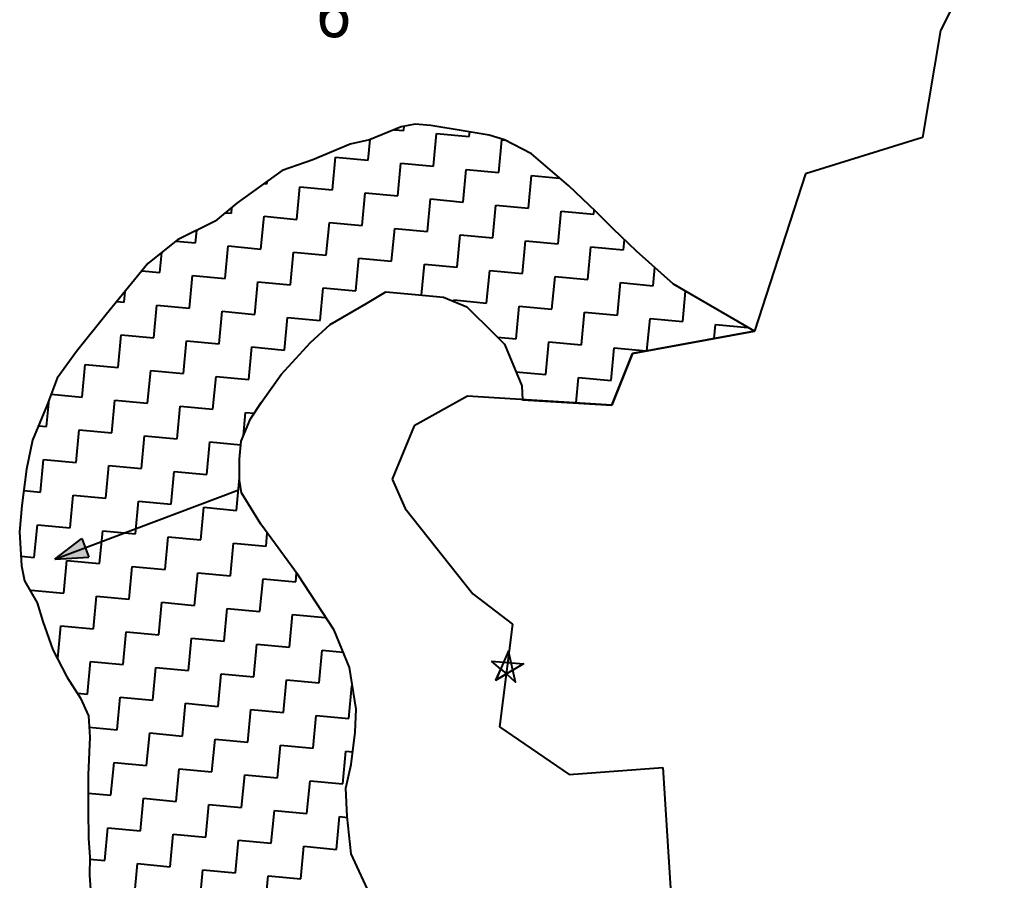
# Model space of a CAD drawing. Header units: metres. Extents: x 292095 to 294306, y 2100393 to 2102799.
# Drawn here: x 293723.5 to 293871.2, y 2101066.5 to 2101196.7 of the extents above; entities that cross this region are included whole.
import ezdxf
from ezdxf.enums import TextEntityAlignment as Align

# ---------------------------------------------------------------- set-up
doc = ezdxf.new("R2010")
doc.units = ezdxf.units.M
doc.header["$MEASUREMENT"] = 0
for name, color, linetype in [('POLY_HATCH', 12, 'Continuous'), ('TEXT_PARCEL', 7, 'Continuous'), ('V_BOUND_LINE', 7, 'Continuous')]:
    doc.layers.add(name, color=color, linetype=linetype)
doc.styles.add('TEXT_MAP', font='')
doc.styles.get('TEXT_MAP').set_extended_font_data('Kruti Dev 050')

msp = doc.modelspace()

# ---------------------------------------------------------------- hatches: boundary and pattern name
h = msp.add_hatch(color=256)
h.paths.add_polyline_path([(293733.4, 2101116.82), (293732.87, 2101118.22), (293728.8, 2101115.09)])
h.paths.add_polyline_path([(293728.8, 2101115.09), (293733.93, 2101115.41), (293733.4, 2101116.82)])

# ---------------------------------------------------------------- linework, layer by layer
for points in [[(293728.8, 2101115.09), (293756.49, 2101125.52)], [(293728.8, 2101115.09), (293732.87, 2101118.22)], [(293732.87, 2101118.22), (293733.93, 2101115.41)], [(293728.8, 2101115.09), (293733.93, 2101115.41)], [(293796.24, 2101098.49), (293797.1, 2101097.74)]]:
    msp.add_lwpolyline(points)
for points in [[(293797.42, 2101101.23), (293795.51, 2101096.8), (293797.1, 2101097.74), (293798.48, 2101096.52)], [(293794.86, 2101099.7), (293799.66, 2101099.26), (293795.51, 2101096.8), (293796.24, 2101098.49)]]:
    msp.add_lwpolyline(points, close=True)
at = {"layer": 'POLY_HATCH'}
for p, q in [((293781.18, 2101180.48), (293776.38, 2101178.54)), ((293783.3, 2101180.92), (293781.18, 2101180.48)), ((293785.67, 2101180.7), (293783.3, 2101180.92)), ((293790.54, 2101179.92), (293785.67, 2101180.7)), ((293794.47, 2101179.24), (293790.54, 2101179.92)), ((293796.79, 2101178.54), (293794.47, 2101179.24)), ((293773.44, 2101177.86), (293767.8, 2101175.52)), ((293776.38, 2101178.54), (293773.44, 2101177.86)), ((293800.9, 2101176.4), (293796.79, 2101178.54)), ((293806.51, 2101171.58), (293800.9, 2101176.4)), ((293767.8, 2101175.52), (293763.18, 2101173.88)), ((293763.18, 2101173.88), (293756.34, 2101168.94)), ((293810.61, 2101167.68), (293806.51, 2101171.58)), ((293756.34, 2101168.94), (293753.05, 2101166.22)), ((293813.24, 2101165.05), (293810.61, 2101167.68)), ((293753.05, 2101166.22), (293747.36, 2101163.4)), ((293816.75, 2101161.69), (293813.24, 2101165.05)), ((293747.36, 2101163.4), (293742.88, 2101159.84)), ((293822.34, 2101156.7), (293816.75, 2101161.69)), ((293742.88, 2101159.84), (293736.58, 2101152.14)), ((293834.62, 2101149.57), (293822.34, 2101156.7)), ((293775.83, 2101153.75), (293778.87, 2101155.54)), ((293778.87, 2101155.54), (293783.3, 2101155.12)), ((293770.43, 2101150.59), (293775.83, 2101153.75)), ((293783.3, 2101155.12), (293787.57, 2101154.72)), ((293787.57, 2101154.72), (293791.1, 2101153.28)), ((293791.1, 2101153.28), (293795.19, 2101149.23)), ((293736.58, 2101152.14), (293732.06, 2101146.5)), ((293767.45, 2101147.9), (293770.43, 2101150.59)), ((293816.14, 2101146.22), (293834.62, 2101149.57)), ((293763.01, 2101143.06), (293767.45, 2101147.9)), ((293795.19, 2101149.23), (293796.79, 2101147.64)), ((293732.06, 2101146.5), (293729.14, 2101142.47)), ((293796.79, 2101147.64), (293799.4, 2101141.34)), ((293813.03, 2101138.41), (293816.14, 2101146.22)), ((293729.14, 2101142.47), (293727.64, 2101138.46)), ((293760.07, 2101138.87), (293763.01, 2101143.06)), ((293799.4, 2101141.34), (293799.51, 2101139.23)), ((293799.51, 2101139.23), (293813.03, 2101138.41)), ((293727.64, 2101138.46), (293725.39, 2101133.1)), ((293758.39, 2101136.31), (293760.07, 2101138.87)), ((293756.96, 2101132.94), (293758.39, 2101136.31)), ((293725.39, 2101133.1), (293724.5, 2101128.72)), ((293756.71, 2101130.25), (293756.96, 2101132.94)), ((293756.73, 2101127.06), (293756.71, 2101130.25)), ((293724.5, 2101128.72), (293723.82, 2101123.2)), ((293757.02, 2101125.12), (293756.73, 2101127.06)), ((293759.93, 2101120.39), (293757.02, 2101125.12)), ((293723.82, 2101123.2), (293723.45, 2101119.25)), ((293765.59, 2101112.68), (293759.93, 2101120.39)), ((293723.45, 2101119.25), (293723.77, 2101114.12)), ((293723.77, 2101114.12), (293724.2, 2101111.85)), ((293771.03, 2101104.36), (293765.59, 2101112.68)), ((293724.2, 2101111.85), (293726.11, 2101108.48)), ((293726.11, 2101108.48), (293726.97, 2101105.69)), ((293726.97, 2101105.69), (293728.48, 2101101.4)), ((293773.38, 2101098.72), (293771.03, 2101104.36)), ((293728.48, 2101101.4), (293730.6, 2101097.29)), ((293774.38, 2101092.41), (293773.38, 2101098.72)), ((293730.6, 2101097.29), (293732.69, 2101094.06)), ((293732.69, 2101094.06), (293733.88, 2101091.4)), ((293774.21, 2101088.92), (293774.38, 2101092.41)), ((293733.88, 2101091.4), (293734.06, 2101088.2)), ((293773.6, 2101084.04), (293774.21, 2101088.92)), ((293734.06, 2101088.2), (293733.84, 2101082.48)), ((293772.78, 2101080.45), (293773.6, 2101084.04)), ((293733.84, 2101082.48), (293733.81, 2101077.06)), ((293773.03, 2101076.19), (293772.78, 2101080.45)), ((293733.81, 2101077.06), (293733.9, 2101072.91)), ((293773.62, 2101070.55), (293773.03, 2101076.19)), ((293733.9, 2101072.91), (293734.11, 2101070.02)), ((293734.11, 2101070.02), (293734.02, 2101067.32)), ((293776.67, 2101063.89), (293773.62, 2101070.55)), ((293734.02, 2101067.32), (293734.31, 2101063.62))]:
    msp.add_line(p, q, dxfattribs=at)
at = {"layer": 'POLY_HATCH', "linetype": 'Continuous'}
for p, q in [((293781.58, 2101179.94), (293781.65, 2101180.67)), ((293780.17, 2101180.07), (293781.58, 2101179.94)), ((293786.06, 2101174.54), (293786.53, 2101179.48)), ((293786.53, 2101179.48), (293791.47, 2101179.02)), ((293791.47, 2101179.02), (293791.54, 2101179.75)), ((293776.18, 2101175.46), (293776.47, 2101178.58)), ((293795.95, 2101173.61), (293796.41, 2101178.55)), ((293796.41, 2101178.55), (293796.85, 2101178.51)), ((293770.77, 2101170.98), (293771.24, 2101175.93)), ((293771.24, 2101175.93), (293776.18, 2101175.46)), ((293780.66, 2101170.06), (293781.12, 2101175)), ((293781.12, 2101175), (293786.06, 2101174.54)), ((293790.54, 2101169.13), (293791.01, 2101174.07)), ((293791.01, 2101174.07), (293795.95, 2101173.61)), ((293800.43, 2101168.21), (293800.89, 2101173.15)), ((293800.89, 2101173.15), (293805.14, 2101172.75)), ((293760.5, 2101171.94), (293760.89, 2101171.91)), ((293760.89, 2101171.91), (293760.92, 2101172.25)), ((293765.37, 2101166.5), (293765.83, 2101171.45)), ((293765.83, 2101171.45), (293770.77, 2101170.98)), ((293775.25, 2101165.58), (293775.72, 2101170.52)), ((293775.72, 2101170.52), (293780.66, 2101170.06)), ((293785.14, 2101164.65), (293785.6, 2101169.6)), ((293785.6, 2101169.6), (293790.54, 2101169.13)), ((293795.02, 2101163.73), (293795.49, 2101168.67)), ((293795.49, 2101168.67), (293800.43, 2101168.21)), ((293754.61, 2101167.51), (293755.49, 2101167.43)), ((293755.49, 2101167.43), (293755.57, 2101168.3)), ((293804.91, 2101162.8), (293805.37, 2101167.75)), ((293805.37, 2101167.75), (293810.31, 2101167.28)), ((293810.31, 2101167.28), (293810.37, 2101167.91)), ((293759.97, 2101162.02), (293760.43, 2101166.97)), ((293760.43, 2101166.97), (293765.37, 2101166.5)), ((293769.85, 2101161.1), (293770.31, 2101166.04)), ((293770.31, 2101166.04), (293775.25, 2101165.58)), ((293750.08, 2101162.95), (293750.26, 2101164.83)), ((293779.73, 2101160.17), (293780.2, 2101165.12)), ((293780.2, 2101165.12), (293785.14, 2101164.65)), ((293789.62, 2101159.25), (293790.08, 2101164.19)), ((293790.08, 2101164.19), (293795.02, 2101163.73)), ((293747.14, 2101163.22), (293750.08, 2101162.95)), ((293799.5, 2101158.32), (293799.97, 2101163.27)), ((293799.97, 2101163.27), (293804.91, 2101162.8)), ((293814.79, 2101161.88), (293814.94, 2101163.42)), ((293744.68, 2101158.47), (293744.96, 2101161.49)), ((293754.56, 2101157.54), (293755.02, 2101162.49)), ((293755.02, 2101162.49), (293759.97, 2101162.02)), ((293764.45, 2101156.62), (293764.91, 2101161.56)), ((293764.91, 2101161.56), (293769.85, 2101161.1)), ((293809.39, 2101157.4), (293809.85, 2101162.34)), ((293809.85, 2101162.34), (293814.79, 2101161.88)), ((293774.33, 2101155.69), (293774.79, 2101160.64)), ((293774.79, 2101160.64), (293779.73, 2101160.17)), ((293784.24, 2101155.04), (293784.68, 2101159.71)), ((293784.68, 2101159.71), (293789.62, 2101159.25)), ((293741.97, 2101158.72), (293744.68, 2101158.47)), ((293794.1, 2101153.84), (293794.56, 2101158.79)), ((293794.56, 2101158.79), (293799.5, 2101158.32)), ((293819.27, 2101156.47), (293819.53, 2101159.21)), ((293749.16, 2101153.06), (293749.62, 2101158.01)), ((293749.62, 2101158.01), (293754.56, 2101157.54)), ((293759.04, 2101152.14), (293759.5, 2101157.08)), ((293759.5, 2101157.08), (293764.45, 2101156.62)), ((293803.98, 2101152.92), (293804.44, 2101157.86)), ((293804.44, 2101157.86), (293809.39, 2101157.4)), ((293813.87, 2101151.99), (293814.33, 2101156.94)), ((293814.33, 2101156.94), (293819.27, 2101156.47)), ((293739.27, 2101153.99), (293739.42, 2101155.61)), ((293768.92, 2101151.21), (293769.39, 2101156.16)), ((293769.39, 2101156.16), (293774.33, 2101155.69)), ((293823.75, 2101151.07), (293824.18, 2101155.64)), ((293738.18, 2101154.09), (293739.27, 2101153.99)), ((293789.13, 2101154.08), (293789.16, 2101154.31)), ((293789.16, 2101154.31), (293794.1, 2101153.84)), ((293743.75, 2101148.58), (293744.21, 2101153.53)), ((293744.21, 2101153.53), (293749.16, 2101153.06)), ((293753.64, 2101147.66), (293754.1, 2101152.6)), ((293754.1, 2101152.6), (293759.04, 2101152.14)), ((293798.58, 2101148.44), (293799.04, 2101153.38)), ((293799.04, 2101153.38), (293803.98, 2101152.92)), ((293808.46, 2101147.51), (293808.92, 2101152.46)), ((293808.92, 2101152.46), (293813.87, 2101151.99)), ((293763.52, 2101146.73), (293763.98, 2101151.68)), ((293763.98, 2101151.68), (293768.92, 2101151.21)), ((293818.35, 2101146.62), (293818.81, 2101151.53)), ((293818.81, 2101151.53), (293823.75, 2101151.07)), ((293828.49, 2101148.46), (293828.69, 2101150.61)), ((293828.69, 2101150.61), (293833.62, 2101150.14)), ((293738.35, 2101144.11), (293738.81, 2101149.05)), ((293738.81, 2101149.05), (293743.75, 2101148.58)), ((293748.23, 2101143.18), (293748.69, 2101148.12)), ((293748.69, 2101148.12), (293753.64, 2101147.66)), ((293795.72, 2101148.71), (293798.58, 2101148.44)), ((293803.06, 2101143.03), (293803.52, 2101147.98)), ((293803.52, 2101147.98), (293808.46, 2101147.51)), ((293758.12, 2101142.26), (293758.58, 2101147.2)), ((293758.58, 2101147.2), (293763.52, 2101146.73)), ((293812.94, 2101142.11), (293813.4, 2101147.05)), ((293813.4, 2101147.05), (293818.22, 2101146.6)), ((293732.94, 2101139.63), (293733.4, 2101144.57)), ((293733.4, 2101144.57), (293738.35, 2101144.11)), ((293742.83, 2101138.7), (293743.29, 2101143.64)), ((293743.29, 2101143.64), (293748.23, 2101143.18)), ((293798.52, 2101143.46), (293803.06, 2101143.03)), ((293752.71, 2101137.78), (293753.17, 2101142.72)), ((293753.17, 2101142.72), (293758.12, 2101142.26)), ((293807.64, 2101138.74), (293808, 2101142.57)), ((293808, 2101142.57), (293812.94, 2101142.11)), ((293727.54, 2101135.15), (293727.92, 2101139.2)), ((293728.24, 2101140.07), (293732.94, 2101139.63)), ((293737.42, 2101134.22), (293737.88, 2101139.16)), ((293737.88, 2101139.16), (293742.83, 2101138.7)), ((293747.31, 2101133.3), (293747.77, 2101138.24)), ((293747.77, 2101138.24), (293752.71, 2101137.78)), ((293757.32, 2101133.8), (293757.65, 2101137.31)), ((293757.65, 2101137.31), (293758.97, 2101137.19)), ((293726.3, 2101135.26), (293727.54, 2101135.15)), ((293732.02, 2101129.74), (293732.48, 2101134.68)), ((293732.48, 2101134.68), (293737.42, 2101134.22)), ((293741.9, 2101128.82), (293742.36, 2101133.76)), ((293742.36, 2101133.76), (293747.31, 2101133.3)), ((293751.79, 2101127.89), (293752.25, 2101132.83)), ((293752.25, 2101132.83), (293756.91, 2101132.4)), ((293726.61, 2101125.26), (293727.07, 2101130.2)), ((293727.07, 2101130.2), (293732.02, 2101129.74)), ((293736.5, 2101124.34), (293736.96, 2101129.28)), ((293736.96, 2101129.28), (293741.9, 2101128.82)), ((293746.38, 2101123.41), (293746.84, 2101128.35)), ((293746.84, 2101128.35), (293751.79, 2101127.89)), ((293756.27, 2101122.49), (293756.73, 2101127.41)), ((293724.1, 2101125.5), (293726.61, 2101125.26)), ((293731.09, 2101119.86), (293731.55, 2101124.8)), ((293731.55, 2101124.8), (293736.5, 2101124.34)), ((293740.98, 2101118.93), (293741.44, 2101123.87)), ((293741.44, 2101123.87), (293746.38, 2101123.41)), ((293750.86, 2101118.01), (293751.32, 2101122.95)), ((293751.32, 2101122.95), (293756.27, 2101122.49)), ((293725.69, 2101115.38), (293726.15, 2101120.32)), ((293726.15, 2101120.32), (293731.09, 2101119.86)), ((293735.57, 2101114.45), (293736.03, 2101119.39)), ((293736.03, 2101119.39), (293740.98, 2101118.93)), ((293745.46, 2101113.53), (293745.92, 2101118.47)), ((293745.92, 2101118.47), (293750.86, 2101118.01)), ((293760.74, 2101117.08), (293760.93, 2101119.03)), ((293755.34, 2101112.6), (293755.8, 2101117.54)), ((293755.8, 2101117.54), (293760.74, 2101117.08)), ((293723.68, 2101115.57), (293725.69, 2101115.38)), ((293730.17, 2101109.97), (293730.63, 2101114.91)), ((293730.63, 2101114.91), (293735.57, 2101114.45)), ((293740.05, 2101109.05), (293740.51, 2101113.99)), ((293740.51, 2101113.99), (293745.46, 2101113.53)), ((293749.94, 2101108.12), (293750.4, 2101113.06)), ((293750.4, 2101113.06), (293755.34, 2101112.6)), ((293765.22, 2101111.68), (293765.35, 2101113.01)), ((293759.82, 2101107.2), (293760.28, 2101112.14)), ((293760.28, 2101112.14), (293765.22, 2101111.68)), ((293725.19, 2101110.1), (293725.22, 2101110.44)), ((293725.22, 2101110.44), (293730.17, 2101109.97)), ((293734.65, 2101104.57), (293735.11, 2101109.51)), ((293735.11, 2101109.51), (293740.05, 2101109.05)), ((293744.53, 2101103.64), (293744.99, 2101108.58)), ((293744.99, 2101108.58), (293749.94, 2101108.12)), ((293754.41, 2101102.72), (293754.88, 2101107.66)), ((293754.88, 2101107.66), (293759.82, 2101107.2)), ((293764.3, 2101101.79), (293764.76, 2101106.73)), ((293764.76, 2101106.73), (293769.7, 2101106.27)), ((293729.24, 2101100.09), (293729.7, 2101105.03)), ((293729.7, 2101105.03), (293734.65, 2101104.57)), ((293769.7, 2101106.27), (293769.71, 2101106.38)), ((293739.13, 2101099.16), (293739.59, 2101104.11)), ((293739.59, 2101104.11), (293744.53, 2101103.64)), ((293749.01, 2101098.24), (293749.47, 2101103.18)), ((293749.47, 2101103.18), (293754.41, 2101102.72)), ((293758.89, 2101097.31), (293759.36, 2101102.26)), ((293759.36, 2101102.26), (293764.3, 2101101.79)), ((293768.78, 2101096.39), (293769.24, 2101101.33)), ((293769.24, 2101101.33), (293772.42, 2101101.03)), ((293729.15, 2101100.1), (293729.24, 2101100.09)), ((293733.72, 2101094.68), (293734.18, 2101099.63)), ((293734.18, 2101099.63), (293739.13, 2101099.16)), ((293743.61, 2101093.76), (293744.07, 2101098.7)), ((293744.07, 2101098.7), (293749.01, 2101098.24)), ((293753.49, 2101092.83), (293753.95, 2101097.78)), ((293753.95, 2101097.78), (293758.89, 2101097.31)), ((293763.37, 2101091.91), (293763.84, 2101096.85)), ((293763.84, 2101096.85), (293768.78, 2101096.39)), ((293732.2, 2101094.83), (293733.72, 2101094.68)), ((293773.26, 2101090.98), (293773.72, 2101095.93)), ((293773.72, 2101095.93), (293773.82, 2101095.92)), ((293738.2, 2101089.28), (293738.66, 2101094.22)), ((293738.66, 2101094.22), (293743.61, 2101093.76)), ((293748.09, 2101088.35), (293748.55, 2101093.3)), ((293748.55, 2101093.3), (293753.49, 2101092.83)), ((293757.97, 2101087.43), (293758.43, 2101092.37)), ((293758.43, 2101092.37), (293763.37, 2101091.91)), ((293767.85, 2101086.5), (293768.32, 2101091.45)), ((293768.32, 2101091.45), (293773.26, 2101090.98)), ((293733.98, 2101089.67), (293738.2, 2101089.28)), ((293742.68, 2101083.87), (293743.14, 2101088.82)), ((293743.14, 2101088.82), (293748.09, 2101088.35)), ((293752.56, 2101082.95), (293753.03, 2101087.89)), ((293753.03, 2101087.89), (293757.97, 2101087.43)), ((293762.45, 2101082.02), (293762.91, 2101086.97)), ((293762.91, 2101086.97), (293767.85, 2101086.5)), ((293772.33, 2101081.1), (293772.8, 2101086.04)), ((293772.8, 2101086.04), (293773.84, 2101085.94)), ((293737.28, 2101079.39), (293737.74, 2101084.34)), ((293737.74, 2101084.34), (293742.68, 2101083.87)), ((293747.16, 2101078.47), (293747.62, 2101083.41)), ((293747.62, 2101083.41), (293752.56, 2101082.95)), ((293757.04, 2101077.54), (293757.51, 2101082.49)), ((293757.51, 2101082.49), (293762.45, 2101082.02)), ((293766.93, 2101076.62), (293767.39, 2101081.56)), ((293767.39, 2101081.56), (293772.33, 2101081.1)), ((293733.83, 2101079.72), (293737.28, 2101079.39)), ((293741.76, 2101073.99), (293742.22, 2101078.93)), ((293742.22, 2101078.93), (293747.16, 2101078.47)), ((293751.64, 2101073.06), (293752.1, 2101078.01)), ((293752.1, 2101078.01), (293757.04, 2101077.54)), ((293761.52, 2101072.14), (293761.99, 2101077.08)), ((293761.99, 2101077.08), (293766.93, 2101076.62)), ((293771.41, 2101071.21), (293771.87, 2101076.16)), ((293771.87, 2101076.16), (293773.05, 2101076.05)), ((293736.35, 2101069.51), (293736.81, 2101074.45)), ((293736.81, 2101074.45), (293741.76, 2101073.99)), ((293746.24, 2101068.59), (293746.7, 2101073.53)), ((293746.7, 2101073.53), (293751.64, 2101073.06)), ((293756.12, 2101067.66), (293756.58, 2101072.6)), ((293756.58, 2101072.6), (293761.52, 2101072.14)), ((293766, 2101066.74), (293766.47, 2101071.68)), ((293766.47, 2101071.68), (293771.41, 2101071.21)), ((293734.1, 2101069.72), (293736.35, 2101069.51)), ((293740.83, 2101064.11), (293741.29, 2101069.05)), ((293741.29, 2101069.05), (293746.24, 2101068.59)), ((293750.71, 2101063.18), (293751.18, 2101068.12)), ((293751.18, 2101068.12), (293756.12, 2101067.66)), ((293760.6, 2101062.26), (293761.06, 2101067.2)), ((293761.06, 2101067.2), (293766, 2101066.74))]:
    msp.add_line(p, q, dxfattribs=at)
at = {"layer": 'V_BOUND_LINE'}
for p, q in [((293871.21, 2101211.92), (293862.72, 2101195.08)), ((293862.72, 2101195.08), (293860.01, 2101178.89)), ((293860.01, 2101178.89), (293842.33, 2101173.39)), ((293842.33, 2101173.39), (293834.62, 2101149.57)), ((293834.62, 2101149.57), (293816.14, 2101146.22)), ((293816.14, 2101146.22), (293813.03, 2101138.41)), ((293791.21, 2101139.74), (293783.16, 2101135.25)), ((293813.03, 2101138.41), (293791.21, 2101139.74)), ((293783.16, 2101135.25), (293779.79, 2101127.22)), ((293779.79, 2101127.22), (293781.76, 2101122.75)), ((293781.76, 2101122.75), (293792, 2101109.88)), ((293792, 2101109.88), (293798, 2101105.26)), ((293798, 2101105.26), (293796.07, 2101089.72)), ((293796.07, 2101089.72), (293806.6, 2101082.54)), ((293806.6, 2101082.54), (293820.77, 2101083.59)), ((293820.77, 2101083.59), (293822.89, 2101049.9))]:
    msp.add_line(p, q, dxfattribs=at)

# ---------------------------------------------------------------- texts
at = {"layer": 'TEXT_PARCEL', "style": 'TEXT_MAP'}
msp.add_text('6', height=7.15, rotation=354.6533, dxfattribs=at).set_placement((293771.06, 2101197.63), align=Align.MIDDLE)

doc.saveas('drawing.dxf')
